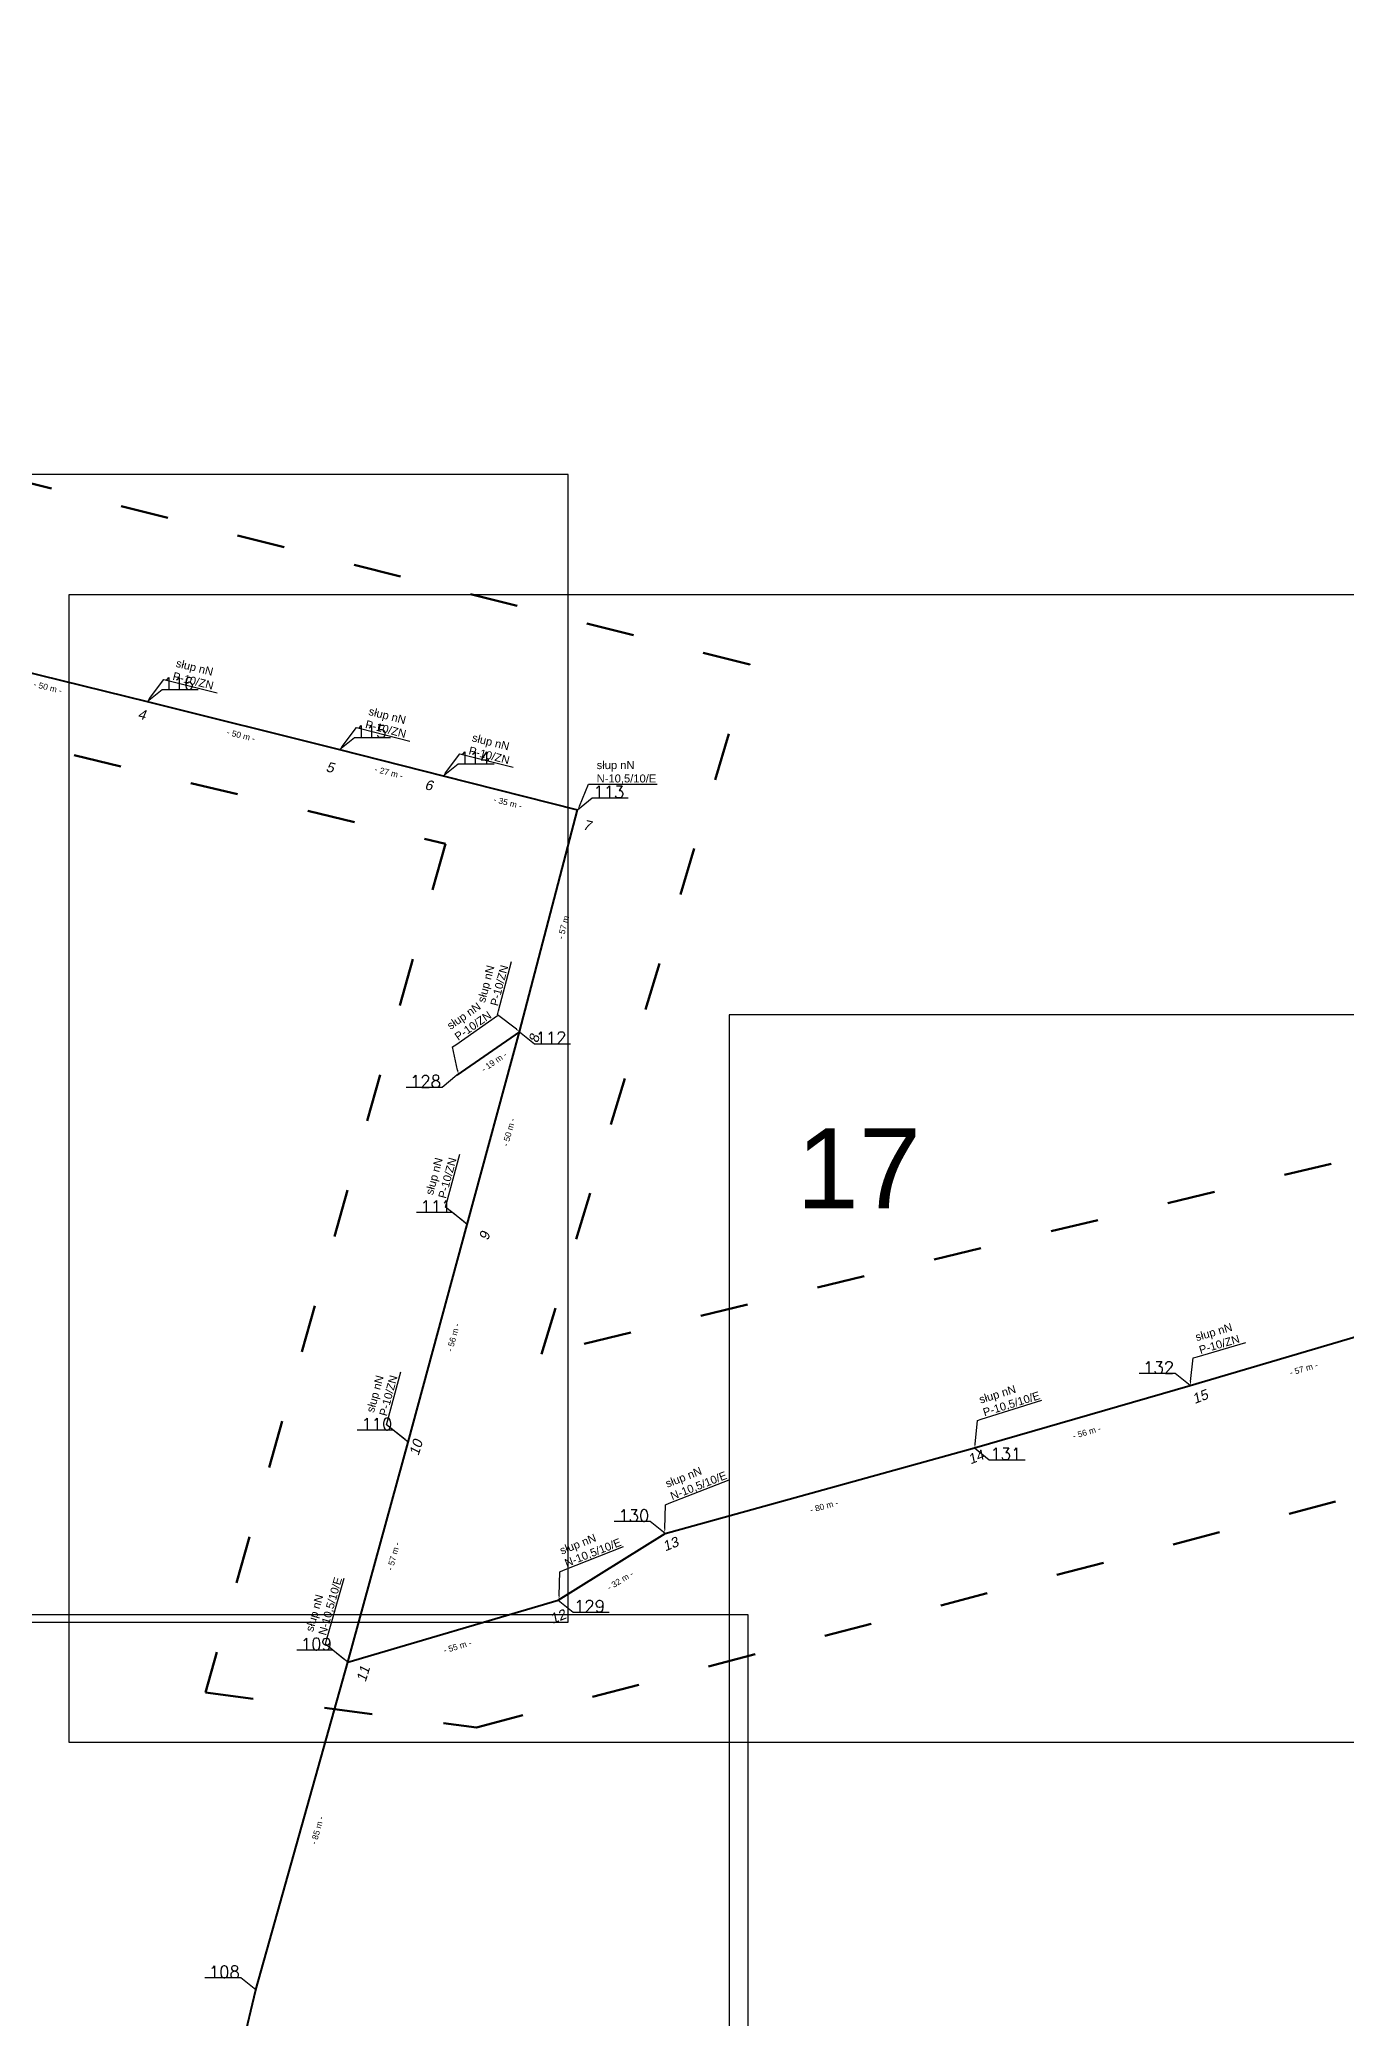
# Model space of a CAD drawing. Header units: metres. Extents: x 7540627 to 7542972, y 5787273 to 5789259.
# Drawn here: x 7542104.5 to 7542431, y 5788764.3 to 5789258.9 of the extents above; entities that cross this region are included whole.
import ezdxf
from ezdxf import colors
from ezdxf.entities.mleader import LeaderData, LeaderLine
from ezdxf.math import Vec2, Vec3

# ---------------------------------------------------------------- set-up
doc = ezdxf.new("R2010")
doc.units = ezdxf.units.M
doc.header["$MEASUREMENT"] = 0
doc.linetypes.add('ACAD_ISO03W100', pattern=[30, 12, -18])
for name, color, linetype, lineweight in [('!TELE', 30, 'Continuous', 40), ('!trafo', 6, 'ACAD_ISO03W100', 50), ('_numery slupow etap 4 cz. 2', 7, 'Continuous', 40)]:
    doc.layers.add(name, color=color, linetype=linetype, lineweight=lineweight)
for name, color, linetype in [('!wymiary', 7, 'Continuous'), ('_MM opisy', 7, 'Continuous'), ('makro-numeracja-punktow', 7, 'Continuous')]:
    doc.layers.add(name, color=color, linetype=linetype)
doc.layers.add('WT_arkusze', color=1, linetype='Continuous', plot=False)
doc.styles.add('GeodText', font='romans.shx')
doc.styles.get("Standard").update_dxf_attribs({"font": 'arial.ttf'})
doc.dimstyles.new('opis linie', dxfattribs={"dimtxt": 1.5, "dimasz": 2.5, "dimexe": 1.25, "dimexo": 0.625, "dimgap": 2.5, "dimtad": 4, "dimdec": 0, "dimtxsty": 'Standard', "dimcen": 2.5, "dimse1": 1, "dimse2": 1, "dimsd1": 1, "dimsd2": 1, "dimclrt": 256, "dimazin": 3, "dimtfac": 1, "dimtdec": 0, "dimtmove": 0, "dimatfit": 3, "dimtfill": 1})
doc.dimstyles.get("Standard").update_dxf_attribs({"dimtxt": 2.5, "dimasz": 2.5, "dimexe": 1.25, "dimexo": 0.625, "dimtad": 1, "dimtxsty": 'Standard', "dimcen": 2.5, "dimazin": 3, "dimtfac": 1, "dimtmove": 0, "dimatfit": 3})

# ---------------------------------------------------------------- blocks, each defined once
blk = doc.blocks.new('*D231')
at = {"layer": '!wymiary', "insert": (7542208.91, 5788857.23), "char_height": 1.5, "attachment_point": 5, "rotation": 16.4065, "bg_fill": 3, "box_fill_scale": 1.25, "bg_fill_color": 257, "bg_fill_transparency": 0}
blk.add_mtext('\\A1;- 55 m -', dxfattribs=at)
blk = doc.blocks.new('*D232')
at = {"layer": '!wymiary', "insert": (7542249.57, 5788873.72), "char_height": 1.5, "attachment_point": 5, "rotation": 31.8473, "bg_fill": 3, "box_fill_scale": 1.25, "bg_fill_color": 257, "bg_fill_transparency": 0}
blk.add_mtext('\\A1;- 32 m -', dxfattribs=at)
blk = doc.blocks.new('*D233')
at = {"layer": '!wymiary', "insert": (7542300.53, 5788892.29), "char_height": 1.5, "attachment_point": 5, "rotation": 15.4957, "bg_fill": 3, "box_fill_scale": 1.25, "bg_fill_color": 257, "bg_fill_transparency": 0}
blk.add_mtext('\\A1;- 80 m -', dxfattribs=at)
blk = doc.blocks.new('*D234')
at = {"layer": '!wymiary', "insert": (7542366.15, 5788910.8), "char_height": 1.5, "attachment_point": 5, "rotation": 16.1228, "bg_fill": 3, "box_fill_scale": 1.25, "bg_fill_color": 257, "bg_fill_transparency": 0}
blk.add_mtext('\\A1;- 56 m -', dxfattribs=at)
blk = doc.blocks.new('*D235')
at = {"layer": '!wymiary', "insert": (7542420.36, 5788926.64), "char_height": 1.5, "attachment_point": 5, "rotation": 16.4476, "bg_fill": 3, "box_fill_scale": 1.25, "bg_fill_color": 257, "bg_fill_transparency": 0}
blk.add_mtext('\\A1;- 57 m -', dxfattribs=at)
blk = doc.blocks.new('*D240')
at = {"layer": '!wymiary', "insert": (7542218.05, 5789003.38), "char_height": 1.5, "attachment_point": 5, "rotation": 34.8877, "bg_fill": 3, "box_fill_scale": 1.25, "bg_fill_color": 257, "bg_fill_transparency": 0}
blk.add_mtext('\\A1;- 19 m -', dxfattribs=at)
blk = doc.blocks.new('*D241')
at = {"layer": '!wymiary', "insert": (7542221.48, 5789068.14), "char_height": 1.5, "attachment_point": 5, "rotation": 345.7955, "bg_fill": 3, "box_fill_scale": 1.25, "bg_fill_color": 257, "bg_fill_transparency": 0}
blk.add_mtext('\\A1;- 35 m -', dxfattribs=at)
blk = doc.blocks.new('*D242')
at = {"layer": '!wymiary', "insert": (7542191.78, 5789075.69), "char_height": 1.5, "attachment_point": 5, "rotation": 345.6992, "bg_fill": 3, "box_fill_scale": 1.25, "bg_fill_color": 257, "bg_fill_transparency": 0}
blk.add_mtext('\\A1;- 27 m -', dxfattribs=at)
blk = doc.blocks.new('*D243')
at = {"layer": '!wymiary', "insert": (7542154.81, 5789084.97), "char_height": 1.5, "attachment_point": 5, "rotation": 346.0064, "bg_fill": 3, "box_fill_scale": 1.25, "bg_fill_color": 257, "bg_fill_transparency": 0}
blk.add_mtext('\\A1;- 50 m -', dxfattribs=at)
blk = doc.blocks.new('*D244')
at = {"layer": '!wymiary', "insert": (7542106.54, 5789096.96), "char_height": 1.5, "attachment_point": 5, "rotation": 346.0974, "bg_fill": 3, "box_fill_scale": 1.25, "bg_fill_color": 257, "bg_fill_transparency": 0}
blk.add_mtext('\\A1;- 50 m -', dxfattribs=at)
blk = doc.blocks.new('*D271')
at = {"layer": '!wymiary', "insert": (7542154.31, 5788736.31), "char_height": 1.5, "attachment_point": 5, "rotation": 76.6377, "bg_fill": 3, "box_fill_scale": 1.25, "bg_fill_color": 257, "bg_fill_transparency": 0}
blk.add_mtext('\\A1;- 70 m -', dxfattribs=at)
blk = doc.blocks.new('*D272')
at = {"layer": '!wymiary', "insert": (7542173.87, 5788811.27), "char_height": 1.5, "attachment_point": 5, "rotation": 74.338, "bg_fill": 3, "box_fill_scale": 1.25, "bg_fill_color": 257, "bg_fill_transparency": 0}
blk.add_mtext('\\A1;- 85 m -', dxfattribs=at)
blk = doc.blocks.new('*D273')
at = {"layer": '!wymiary', "insert": (7542192.92, 5788879.78), "char_height": 1.5, "attachment_point": 5, "rotation": 74.6317, "bg_fill": 3, "box_fill_scale": 1.25, "bg_fill_color": 257, "bg_fill_transparency": 0}
blk.add_mtext('\\A1;- 57 m -', dxfattribs=at)
blk = doc.blocks.new('*D274')
at = {"layer": '!wymiary', "insert": (7542207.86, 5788934.49), "char_height": 1.5, "attachment_point": 5, "rotation": 74.8289, "bg_fill": 3, "box_fill_scale": 1.25, "bg_fill_color": 257, "bg_fill_transparency": 0}
blk.add_mtext('\\A1;- 56 m -', dxfattribs=at)
blk = doc.blocks.new('*D275')
at = {"layer": '!wymiary', "insert": (7542221.77, 5788985.77), "char_height": 1.5, "attachment_point": 5, "rotation": 74.8164, "bg_fill": 3, "box_fill_scale": 1.25, "bg_fill_color": 257, "bg_fill_transparency": 0}
blk.add_mtext('\\A1;- 50 m -', dxfattribs=at)
blk = doc.blocks.new('*D276')
at = {"layer": '!wymiary', "insert": (7542235.54, 5789037.6), "char_height": 1.5, "attachment_point": 5, "rotation": 75.3888, "bg_fill": 3, "box_fill_scale": 1.25, "bg_fill_color": 257, "bg_fill_transparency": 0}
blk.add_mtext('\\A1;- 57 m -', dxfattribs=at)

msp = doc.modelspace()

# ---------------------------------------------------------------- linework, layer by layer
at = {"layer": '!TELE', "elevation": 175.02}
for points in [[(7541671.98, 5789224.79), (7541718.23, 5789211.15), (7541765.93, 5789197.15), (7541810.53, 5789184.5), (7541856.23, 5789166.64), (7541893.88, 5789155.06), (7541932.56, 5789142.97), (7541972.94, 5789133.94), (7542017.56, 5789122.02), (7542053.23, 5789112.96), (7542082.93, 5789105.39), (7542131.36, 5789093.4), (7542179.47, 5789081.42), (7542205.32, 5789074.82), (7542238.88, 5789066.33)], [(7542108.45, 5788576.5), (7542116.06, 5788604.01), (7542129.02, 5788653.38), (7542142.29, 5788703.1), (7542158.51, 5788771.38), (7542181.49, 5788853.34), (7542196.61, 5788908.34), (7542211.36, 5788962.74), (7542224.43, 5789010.9), (7542238.88, 5789066.33)]]:
    msp.add_lwpolyline(points, dxfattribs=at)
at = {"layer": '!TELE'}
for points in [[(7542224.43, 5789010.9), (7542208.79, 5789000)], [(7542181.49, 5788853.34), (7542234.06, 5788868.82), (7542260.83, 5788885.45), (7542338.08, 5788906.87), (7542391.99, 5788922.45), (7542446.47, 5788938.53), (7542500.82, 5788954.48), (7542555.93, 5788970.76), (7542607.23, 5788986.8), (7542660.54, 5789002.88)]]:
    msp.add_lwpolyline(points, dxfattribs=at)

# ---------------------------------------------------------------- texts
at = {"layer": 'makro-numeracja-punktow', "lineweight": 30, "char_height": 3, "attachment_point": 9, "line_spacing_factor": 0.8, "style": 'GeodText'}
for s, insert in [('132', (7542387.99, 5788925.45)), ('108', (7542154.51, 5788774.38))]:
    msp.add_mtext(s, dxfattribs=dict(at, insert=insert))
at = {"layer": 'WT_arkusze', "insert": (7542309.2, 5788976.73), "char_height": 20, "attachment_point": 5}
msp.add_mtext('17', dxfattribs=at)

# ---------------------------------------------------------------- next in the draw order: dimensions: what is measured, and where the dimension line sits
at = {"layer": '!wymiary'}
dim = msp.add_aligned_dim(p1=(7542142.29, 5788703.1), p2=(7542158.51, 5788771.38), distance=-0.75, dimstyle='opis linie', dxfattribs=at)
dim.commit()
dim.dimension.update_dxf_attribs({"geometry": '*D271', "text_midpoint": (7542154.31, 5788736.31)})

# ---------------------------------------------------------------- next in the draw order: leaders
at = {"layer": '_MM opisy'}
ml = msp.add_multileader_mtext('Standard', dxfattribs=at)
ml.set_content('\\pxql;słup nN\\PP-10/ZN', color=256)
ml.set_leader_properties()
ml.build(insert=Vec2(0, 0))
ml.multileader.update_dxf_attribs({"has_text_frame": 1, "text_left_attachment_type": 5, "text_right_attachment_type": 5, "dogleg_length": 1, "arrow_head_size": 1})
ctx = ml.context
ctx.base_point, ctx.char_height, ctx.arrow_head_size, ctx.landing_gap_size, ctx.plane_origin, ctx.plane_x_axis, ctx.plane_y_axis = Vec3(7542136.51, 5789098.72), 2, 1, 1, Vec3(7542132.69, 5789091.61), Vec3(0.970323, -0.241814), Vec3(0.241814, 0.970323)
ctx.left_attachment, ctx.right_attachment = 5, 5
notes = []
notes.append((ctx, [(0, (1, 1, 0), (7542135.54, 5789098.96), (0.970323, -0.241814), 1, [(0, [(7542131.36, 5789093.4), (7542135.54, 5789098.96)], 0, [])])]))
ctx.mtext.insert, ctx.mtext.text_direction, ctx.mtext.rotation, ctx.mtext.flow_direction = Vec3(7542138.88, 5789104.08), Vec3(0.970323, -0.241814), 6.03895, 5
ctx.mtext.has_bg_fill, ctx.mtext.bg_color, ctx.mtext.bg_scale_factor, ctx.mtext.bg_transparency, ctx.mtext.use_window_bg_color = 1, -1023410175, 1, 0, 1
ml = msp.add_multileader_mtext('Standard', dxfattribs=at)
ml.set_content('\\pxql;słup nN\\PP-10/ZN', color=256)
ml.set_leader_properties()
ml.build(insert=Vec2(0, 0))
ml.multileader.update_dxf_attribs({"has_text_frame": 1, "text_left_attachment_type": 5, "text_right_attachment_type": 5, "dogleg_length": 1, "arrow_head_size": 1})
ctx = ml.context
ctx.base_point, ctx.char_height, ctx.arrow_head_size, ctx.landing_gap_size, ctx.plane_origin, ctx.plane_x_axis, ctx.plane_y_axis = Vec3(7542184.64, 5789086.71), 2, 1, 1, Vec3(7542180.78, 5789079.61), Vec3(0.969012, -0.247013), Vec3(0.247013, 0.969012)
ctx.left_attachment, ctx.right_attachment = 5, 5
notes.append((ctx, [(0, (1, 1, 0), (7542183.68, 5789086.95), (0.969012, -0.247013), 1, [(0, [(7542179.47, 5789081.42), (7542183.68, 5789086.95)], 0, [])])]))
ctx.mtext.insert, ctx.mtext.text_direction, ctx.mtext.rotation, ctx.mtext.flow_direction = Vec3(7542187.04, 5789092.05), Vec3(0.969012, -0.247013), 6.033589, 5
ctx.mtext.has_bg_fill, ctx.mtext.bg_color, ctx.mtext.bg_scale_factor, ctx.mtext.bg_transparency, ctx.mtext.use_window_bg_color = 1, -1023410175, 1, 0, 1
ml = msp.add_multileader_mtext('Standard', dxfattribs=at)
ml.set_content('\\pxql;słup nN\\PP-10/ZN', color=256)
ml.set_leader_properties()
ml.build(insert=Vec2(0, 0))
ml.multileader.update_dxf_attribs({"has_text_frame": 1, "text_left_attachment_type": 5, "text_right_attachment_type": 5, "dogleg_length": 1, "arrow_head_size": 1})
ctx = ml.context
ctx.base_point, ctx.char_height, ctx.arrow_head_size, ctx.landing_gap_size, ctx.plane_origin, ctx.plane_x_axis, ctx.plane_y_axis = Vec3(7542210.49, 5789080.12), 2, 1, 1, Vec3(7542206.64, 5789073.03), Vec3(0.969426, -0.245383), Vec3(0.245383, 0.969426)
ctx.left_attachment, ctx.right_attachment = 5, 5
notes.append((ctx, [(0, (1, 1, 0), (7542209.52, 5789080.37), (0.969426, -0.245383), 1, [(0, [(7542205.32, 5789074.82), (7542209.52, 5789080.37)], 0, [])])]))
ctx.mtext.insert, ctx.mtext.text_direction, ctx.mtext.rotation, ctx.mtext.flow_direction = Vec3(7542212.88, 5789085.47), Vec3(0.969426, -0.245383), 6.035271, 5
ctx.mtext.has_bg_fill, ctx.mtext.bg_color, ctx.mtext.bg_scale_factor, ctx.mtext.bg_transparency, ctx.mtext.use_window_bg_color = 1, -1023410175, 1, 0, 1
ml = msp.add_multileader_mtext('Standard', dxfattribs=at)
ml.set_content('\\pxql;słup nN\\PN-10,5/10/E', color=256)
ml.set_leader_properties()
ml.build(insert=Vec2(0, 0))
ml.multileader.update_dxf_attribs({"has_text_frame": 1, "text_left_attachment_type": 5, "text_right_attachment_type": 5, "dogleg_length": 1, "arrow_head_size": 1})
ctx = ml.context
ctx.base_point, ctx.char_height, ctx.arrow_head_size, ctx.landing_gap_size, ctx.plane_origin = Vec3(7542242.69, 5789072.77), 2, 1, 1, Vec3(7542240.7, 5789064.94)
ctx.left_attachment, ctx.right_attachment = 5, 5
notes.append((ctx, [(0, (1, 1, 0), (7542241.69, 5789072.77), (1, 0), 1, [(0, [(7542238.98, 5789066.36), (7542241.69, 5789072.77)], 0, [])])]))
ctx.mtext.insert, ctx.mtext.flow_direction = Vec3(7542243.69, 5789078.54), 5
ctx.mtext.has_bg_fill, ctx.mtext.bg_color, ctx.mtext.bg_scale_factor, ctx.mtext.bg_transparency, ctx.mtext.use_window_bg_color = 1, -1023410175, 1, 0, 1
ml = msp.add_multileader_mtext('Standard', dxfattribs=at)
ml.set_content('\\pxql;słup nN\\PP-10/ZN', color=256)
ml.set_leader_properties()
ml.build(insert=Vec2(0, 0))
ml.multileader.update_dxf_attribs({"has_text_frame": 1, "text_left_attachment_type": 5, "text_right_attachment_type": 5, "dogleg_length": 1, "arrow_head_size": 1})
ctx = ml.context
ctx.base_point, ctx.char_height, ctx.arrow_head_size, ctx.landing_gap_size, ctx.plane_origin, ctx.plane_x_axis, ctx.plane_y_axis = Vec3(7542208.52, 5789007.67), 2, 1, 1, Vec3(7542211.36, 5789000.11), Vec3(0.820274, 0.57197), Vec3(-0.57197, 0.820274)
ctx.left_attachment, ctx.right_attachment = 5, 5
notes.append((ctx, [(0, (1, 1, 0), (7542207.7, 5789007.09), (0.820274, 0.57197), 1, [(0, [(7542209.14, 5789000.29), (7542207.7, 5789007.09)], 0, [])])]))
ctx.mtext.insert, ctx.mtext.text_direction, ctx.mtext.rotation, ctx.mtext.flow_direction = Vec3(7542206.04, 5789012.97), Vec3(0.820274, 0.57197), 0.608906, 5
ctx.mtext.has_bg_fill, ctx.mtext.bg_color, ctx.mtext.bg_scale_factor, ctx.mtext.bg_transparency, ctx.mtext.use_window_bg_color = 1, -1023410175, 1, 0, 1
ml = msp.add_multileader_mtext('Standard', dxfattribs=at)
ml.set_content('\\pxql;słup nN\\PP-10/ZN', color=256)
ml.set_leader_properties()
ml.build(insert=Vec2(0, 0))
ml.multileader.update_dxf_attribs({"has_text_frame": 1, "text_left_attachment_type": 5, "text_right_attachment_type": 5, "dogleg_length": 1, "arrow_head_size": 1})
ctx = ml.context
ctx.base_point, ctx.char_height, ctx.arrow_head_size, ctx.landing_gap_size, ctx.plane_origin, ctx.plane_x_axis, ctx.plane_y_axis = Vec3(7542206.15, 5788968), 2, 1, 1, Vec3(7542213.18, 5788964.03), Vec3(0.261913, 0.965091), Vec3(-0.965091, 0.261913)
ctx.left_attachment, ctx.right_attachment = 5, 5
notes.append((ctx, [(0, (1, 1, 0), (7542205.89, 5788967.03), (0.261913, 0.965091), 1, [(0, [(7542211.36, 5788962.74), (7542205.89, 5788967.03)], 0, [])])]))
ctx.mtext.insert, ctx.mtext.text_direction, ctx.mtext.rotation, ctx.mtext.flow_direction = Vec3(7542200.84, 5788970.47), Vec3(0.261913, 0.965091), 1.305792, 5
ctx.mtext.has_bg_fill, ctx.mtext.bg_color, ctx.mtext.bg_scale_factor, ctx.mtext.bg_transparency, ctx.mtext.use_window_bg_color = 1, -1023410175, 1, 0, 1
ml = msp.add_multileader_mtext('Standard', dxfattribs=at)
ml.set_content('\\pxql;słup nN\\PP-10/ZN', color=256)
ml.set_leader_properties()
ml.build(insert=Vec2(0, 0))
ml.multileader.update_dxf_attribs({"has_text_frame": 1, "text_left_attachment_type": 5, "text_right_attachment_type": 5, "dogleg_length": 1, "arrow_head_size": 1})
ctx = ml.context
ctx.base_point, ctx.char_height, ctx.arrow_head_size, ctx.landing_gap_size, ctx.plane_origin, ctx.plane_x_axis, ctx.plane_y_axis = Vec3(7542393.73, 5788929.64), 2, 1, 1, Vec3(7542394.04, 5788921.57), Vec3(0.959079, 0.283138), Vec3(-0.283138, 0.959079)
ctx.left_attachment, ctx.right_attachment = 5, 5
notes.append((ctx, [(0, (1, 1, 0), (7542392.77, 5788929.36), (0.959079, 0.283138), 1, [(0, [(7542391.99, 5788922.45), (7542392.77, 5788929.36)], 0, [])])]))
ctx.mtext.insert, ctx.mtext.text_direction, ctx.mtext.rotation, ctx.mtext.flow_direction = Vec3(7542393.06, 5788935.45), Vec3(0.959079, 0.283138), 0.287065, 5
ctx.mtext.has_bg_fill, ctx.mtext.bg_color, ctx.mtext.bg_scale_factor, ctx.mtext.bg_transparency, ctx.mtext.use_window_bg_color = 1, -1023410175, 1, 0, 1
ml = msp.add_multileader_mtext('Standard', dxfattribs=at)
ml.set_content('\\pxql;słup nN\\PP-10/ZN', color=256)
ml.set_leader_properties()
ml.build(insert=Vec2(0, 0))
ml.multileader.update_dxf_attribs({"has_text_frame": 1, "text_left_attachment_type": 5, "text_right_attachment_type": 5, "dogleg_length": 1, "arrow_head_size": 1})
ctx = ml.context
ctx.base_point, ctx.char_height, ctx.arrow_head_size, ctx.landing_gap_size, ctx.plane_origin, ctx.plane_x_axis, ctx.plane_y_axis = Vec3(7542191.4, 5788913.6), 2, 1, 1, Vec3(7542198.43, 5788909.62), Vec3(0.261703, 0.965148), Vec3(-0.965148, 0.261703)
ctx.left_attachment, ctx.right_attachment = 5, 5
notes.append((ctx, [(0, (1, 1, 0), (7542191.14, 5788912.63), (0.261703, 0.965148), 1, [(0, [(7542196.61, 5788908.34), (7542191.14, 5788912.63)], 0, [])])]))
ctx.mtext.insert, ctx.mtext.text_direction, ctx.mtext.rotation, ctx.mtext.flow_direction = Vec3(7542186.09, 5788916.07), Vec3(0.261703, 0.965148), 1.30601, 5
ctx.mtext.has_bg_fill, ctx.mtext.bg_color, ctx.mtext.bg_scale_factor, ctx.mtext.bg_transparency, ctx.mtext.use_window_bg_color = 1, -1023410175, 1, 0, 1
ml = msp.add_multileader_mtext('Standard', dxfattribs=at)
ml.set_content('\\pxql;słup nN\\PN-10,5/10/E', color=256)
ml.set_leader_properties()
ml.build(insert=Vec2(0, 0))
ml.multileader.update_dxf_attribs({"has_text_frame": 1, "text_left_attachment_type": 5, "text_right_attachment_type": 5, "dogleg_length": 1, "arrow_head_size": 1})
ctx = ml.context
ctx.base_point, ctx.char_height, ctx.arrow_head_size, ctx.landing_gap_size, ctx.plane_origin, ctx.plane_x_axis, ctx.plane_y_axis = Vec3(7542261.81, 5788893.03), 2, 1, 1, Vec3(7542262.82, 5788885.02), Vec3(0.930751, 0.365652), Vec3(-0.365652, 0.930751)
ctx.left_attachment, ctx.right_attachment = 5, 5
notes.append((ctx, [(0, (1, 1, 0), (7542260.88, 5788892.66), (0.930751, 0.365652), 1, [(0, [(7542260.7, 5788885.71), (7542260.88, 5788892.66)], 0, [])])]))
ctx.mtext.insert, ctx.mtext.text_direction, ctx.mtext.rotation, ctx.mtext.flow_direction = Vec3(7542260.63, 5788898.76), Vec3(0.930751, 0.365652), 0.374334, 5
ctx.mtext.has_bg_fill, ctx.mtext.bg_color, ctx.mtext.bg_scale_factor, ctx.mtext.bg_transparency, ctx.mtext.use_window_bg_color = 1, -1023410175, 1, 0, 1
ml = msp.add_multileader_mtext('Standard', dxfattribs=at)
ml.set_content('\\pxql;słup nN\\PN-10,5/10/E', color=256)
ml.set_leader_properties()
ml.build(insert=Vec2(0, 0))
ml.multileader.update_dxf_attribs({"has_text_frame": 1, "text_left_attachment_type": 5, "text_right_attachment_type": 5, "dogleg_length": 1, "arrow_head_size": 1})
ctx = ml.context
ctx.base_point, ctx.char_height, ctx.arrow_head_size, ctx.landing_gap_size, ctx.plane_origin, ctx.plane_x_axis, ctx.plane_y_axis = Vec3(7542235.39, 5788876.29), 2, 1, 1, Vec3(7542236.4, 5788868.28), Vec3(0.930751, 0.365652), Vec3(-0.365652, 0.930751)
ctx.left_attachment, ctx.right_attachment = 5, 5
notes.append((ctx, [(0, (1, 1, 0), (7542234.46, 5788875.93), (0.930751, 0.365652), 1, [(0, [(7542234.28, 5788868.97), (7542234.46, 5788875.93)], 0, [])])]))
ctx.mtext.insert, ctx.mtext.text_direction, ctx.mtext.rotation, ctx.mtext.flow_direction = Vec3(7542234.22, 5788882.03), Vec3(0.930751, 0.365652), 0.374334, 5
ctx.mtext.has_bg_fill, ctx.mtext.bg_color, ctx.mtext.bg_scale_factor, ctx.mtext.bg_transparency, ctx.mtext.use_window_bg_color = 1, -1023410175, 1, 0, 1
ml = msp.add_multileader_mtext('Standard', dxfattribs=at)
ml.set_content('\\pxql;słup nN\\PN-10,5/10/E', color=256)
ml.set_leader_properties()
ml.build(insert=Vec2(0, 0))
ml.multileader.update_dxf_attribs({"has_text_frame": 1, "text_left_attachment_type": 5, "text_right_attachment_type": 5, "dogleg_length": 1, "arrow_head_size": 1})
ctx = ml.context
ctx.base_point, ctx.char_height, ctx.arrow_head_size, ctx.landing_gap_size, ctx.plane_origin, ctx.plane_x_axis, ctx.plane_y_axis = Vec3(7542176.18, 5788858.79), 2, 1, 1, Vec3(7542183.17, 5788854.74), Vec3(0.272603, 0.962127), Vec3(-0.962127, 0.272603)
ctx.left_attachment, ctx.right_attachment = 5, 5
notes.append((ctx, [(0, (1, 1, 0), (7542175.91, 5788857.83), (0.272603, 0.962127), 1, [(0, [(7542181.33, 5788853.48), (7542175.91, 5788857.83)], 0, [])])]))
ctx.mtext.insert, ctx.mtext.text_direction, ctx.mtext.rotation, ctx.mtext.flow_direction = Vec3(7542170.9, 5788861.33), Vec3(0.272603, 0.962127), 1.294699, 5
ctx.mtext.has_bg_fill, ctx.mtext.bg_color, ctx.mtext.bg_scale_factor, ctx.mtext.bg_transparency, ctx.mtext.use_window_bg_color = 1, -1023410175, 1, 0, 1
for ctx, leaders in notes:
    for number, flags, end, landing, length, lines in leaders:
        leader = LeaderData()
        leader.index, (leader.has_last_leader_line, leader.has_dogleg_vector, leader.attachment_direction) = number, flags
        leader.last_leader_point, leader.dogleg_vector, leader.dogleg_length = Vec3(end), Vec3(landing), length
        for number, points, colour, breaks in lines:
            line = LeaderLine()
            line.index, line.vertices, line.color, line.breaks = number, Vec3.list(points), colors.encode_raw_color(colour), breaks
            leader.lines.append(line)
        ctx.leaders.append(leader)

# ---------------------------------------------------------------- next in the draw order: texts
at = {"layer": 'makro-numeracja-punktow', "lineweight": 30, "char_height": 3, "line_spacing_factor": 0.8, "style": 'GeodText'}
for s, insert, attachment_point in [('113', (7542242.88, 5789069.33), 7), ('128', (7542204.79, 5788997), 9), ('111', (7542207.36, 5788965.74), 9), ('110', (7542192.61, 5788911.34), 9), ('130', (7542256.83, 5788888.45), 9), ('109', (7542177.49, 5788856.34), 9)]:
    msp.add_mtext(s, dxfattribs=dict(at, insert=insert, attachment_point=attachment_point))

# ---------------------------------------------------------------- next in the draw order: leaders
at = {"layer": '_MM opisy'}
ml = msp.add_multileader_mtext('Standard', dxfattribs=at)
ml.set_content('\\pxql;słup nN\\PP-10/ZN', color=256)
ml.set_leader_properties()
ml.build(insert=Vec2(0, 0))
ml.multileader.update_dxf_attribs({"has_text_frame": 1, "text_left_attachment_type": 5, "text_right_attachment_type": 5, "dogleg_length": 1, "arrow_head_size": 1})
ctx = ml.context
ctx.base_point, ctx.char_height, ctx.arrow_head_size, ctx.landing_gap_size, ctx.plane_origin, ctx.plane_x_axis, ctx.plane_y_axis = Vec3(7542219.17, 5789016.11), 2, 1, 1, Vec3(7542226.24, 5789012.2), Vec3(0.252258, 0.96766), Vec3(-0.96766, 0.252258)
ctx.left_attachment, ctx.right_attachment = 5, 5
notes = []
notes.append((ctx, [(0, (1, 1, 0), (7542218.91, 5789015.14), (0.252258, 0.96766), 1, [(0, [(7542224.43, 5789010.9), (7542218.91, 5789015.14)], 0, [])])]))
ctx.mtext.insert, ctx.mtext.text_direction, ctx.mtext.rotation, ctx.mtext.flow_direction = Vec3(7542213.84, 5789018.53), Vec3(0.252258, 0.96766), 1.315783, 5
ctx.mtext.has_bg_fill, ctx.mtext.bg_color, ctx.mtext.bg_scale_factor, ctx.mtext.bg_transparency, ctx.mtext.use_window_bg_color = 1, -1023410175, 1, 0, 1
for ctx, leaders in notes:
    for number, flags, end, landing, length, lines in leaders:
        leader = LeaderData()
        leader.index, (leader.has_last_leader_line, leader.has_dogleg_vector, leader.attachment_direction) = number, flags
        leader.last_leader_point, leader.dogleg_vector, leader.dogleg_length = Vec3(end), Vec3(landing), length
        for number, points, colour, breaks in lines:
            line = LeaderLine()
            line.index, line.vertices, line.color, line.breaks = number, Vec3.list(points), colors.encode_raw_color(colour), breaks
            leader.lines.append(line)
        ctx.leaders.append(leader)

# ---------------------------------------------------------------- next in the draw order: linework, layer by layer
at = {"layer": '!trafo', "color": 3}
msp.add_lwpolyline([(7542145.92, 5788845.73), (7542213.64, 5788836.99), (7542693.34, 5788963.12), (7542689.69, 5789041.22), (7542229.9, 5788930.31), (7542281.97, 5789102.67), (7541662.31, 5789258.89), (7541646.17, 5789191.19), (7542205.94, 5789057.89)], close=True, dxfattribs=at)

# ---------------------------------------------------------------- next in the draw order: dimensions: what is measured, and where the dimension line sits
at = {"layer": '!wymiary'}
for p1, p2, picture, middle in [((7542238.88, 5789066.33), (7542205.32, 5789074.82), '*D241', (7542221.48, 5789068.14)), ((7542224.43, 5789010.9), (7542208.79, 5789000), '*D240', (7542218.05, 5789003.38)), ((7542181.49, 5788853.34), (7542234.06, 5788868.82), '*D231', (7542208.91, 5788857.23))]:
    dim = msp.add_aligned_dim(p1=p1, p2=p2, distance=-0.75, dimstyle='opis linie', dxfattribs=at)
    dim.commit()
    dim.dimension.update_dxf_attribs({"geometry": picture, "text_midpoint": middle})

# ---------------------------------------------------------------- next in the draw order: texts
at = {"layer": 'makro-numeracja-punktow', "lineweight": 30, "insert": (7542209.32, 5789077.82), "char_height": 3, "attachment_point": 7, "line_spacing_factor": 0.8, "style": 'GeodText'}
msp.add_mtext('114', dxfattribs=at)

# ---------------------------------------------------------------- next in the draw order: dimensions: what is measured, and where the dimension line sits
at = {"layer": '!wymiary'}
for p1, p2, picture, middle in [((7542205.32, 5789074.82), (7542179.47, 5789081.42), '*D242', (7542191.78, 5789075.69)), ((7542234.06, 5788868.82), (7542260.83, 5788885.45), '*D232', (7542249.57, 5788873.72)), ((7542158.51, 5788771.38), (7542181.49, 5788853.34), '*D272', (7542173.87, 5788811.27))]:
    dim = msp.add_aligned_dim(p1=p1, p2=p2, distance=-0.75, dimstyle='opis linie', dxfattribs=at)
    dim.commit()
    dim.dimension.update_dxf_attribs({"geometry": picture, "text_midpoint": middle})

# ---------------------------------------------------------------- next in the draw order: leaders
at = {"layer": 'makro-numeracja-punktow', "lineweight": 30, "has_arrowhead": 0, "annotation_type": 0, "has_hookline": 1, "hookline_direction": 0, "text_width": 8.19, "horizontal_direction": (-1, 0, 0)}
msp.add_leader([(7542208.79, 5789000), (7542205.06, 5788997), (7542204.88, 5788997)], dimstyle='Standard', dxfattribs=at)

# ---------------------------------------------------------------- next in the draw order: texts
at = {"layer": '_numery slupow etap 4 cz. 2', "oblique": 10}
for s, rotation, p in [('6', 346.8099, (7542200.56, 5789071.55)), ('12', 21.5294, (7542232.68, 5788862.87))]:
    msp.add_text(s, height=2.5, rotation=rotation, dxfattribs=at).set_placement(p)
at = {"layer": 'makro-numeracja-punktow', "lineweight": 30, "char_height": 3, "attachment_point": 7, "line_spacing_factor": 0.8, "style": 'GeodText'}
for s, insert in [('115', (7542183.47, 5789084.42)), ('129', (7542238.06, 5788865.82))]:
    msp.add_mtext(s, dxfattribs=dict(at, insert=insert))

# ---------------------------------------------------------------- next in the draw order: dimensions: what is measured, and where the dimension line sits
at = {"layer": '!wymiary'}
for p1, p2, picture, middle in [((7542179.47, 5789081.42), (7542131.36, 5789093.4), '*D243', (7542154.81, 5789084.97)), ((7542181.49, 5788853.34), (7542196.61, 5788908.34), '*D273', (7542192.92, 5788879.78)), ((7542260.83, 5788885.45), (7542338.08, 5788906.87), '*D233', (7542300.53, 5788892.29))]:
    dim = msp.add_aligned_dim(p1=p1, p2=p2, distance=-0.75, dimstyle='opis linie', dxfattribs=at)
    dim.commit()
    dim.dimension.update_dxf_attribs({"geometry": picture, "text_midpoint": middle})

# ---------------------------------------------------------------- next in the draw order: leaders
at = {"layer": 'makro-numeracja-punktow', "lineweight": 30, "has_arrowhead": 0, "annotation_type": 0, "has_hookline": 1, "hookline_direction": 0, "text_width": 8.19}
for points in [[(7542205.32, 5789074.82), (7542209.05, 5789077.82), (7542209.23, 5789077.82)], [(7542234.06, 5788868.82), (7542237.79, 5788865.82), (7542237.97, 5788865.82)]]:
    msp.add_leader(points, dimstyle='Standard', dxfattribs=at)
at = {"layer": 'makro-numeracja-punktow', "lineweight": 30, "has_arrowhead": 0, "annotation_type": 0, "has_hookline": 1, "hookline_direction": 0, "text_width": 8.19, "horizontal_direction": (-1, 0, 0)}
msp.add_leader([(7542158.51, 5788771.38), (7542154.78, 5788774.38), (7542154.6, 5788774.38)], dimstyle='Standard', dxfattribs=at)

# ---------------------------------------------------------------- next in the draw order: linework, layer by layer
at = {"layer": 'WT_arkusze'}
msp.add_lwpolyline([(7541886.82, 5788578.31), (7542281.58, 5788578.31), (7542281.58, 5788865.14), (7541886.82, 5788865.14)], close=True, dxfattribs=at)

# ---------------------------------------------------------------- next in the draw order: texts
at = {"layer": '_numery slupow etap 4 cz. 2', "oblique": 10}
for s, rotation, p in [('5', 346.8099, (7542175.9, 5789076)), ('13', 21.5294, (7542260.82, 5788880.99)), ('11', 72.5735, (7542185.94, 5788848.19))]:
    msp.add_text(s, height=2.5, rotation=rotation, dxfattribs=at).set_placement(p)
at = {"layer": 'makro-numeracja-punktow', "lineweight": 30, "insert": (7542135.36, 5789096.4), "char_height": 3, "attachment_point": 7, "line_spacing_factor": 0.8, "style": 'GeodText'}
msp.add_mtext('116', dxfattribs=at)

# ---------------------------------------------------------------- next in the draw order: dimensions: what is measured, and where the dimension line sits
at = {"layer": '!wymiary'}
for p1, p2, picture, middle in [((7542131.36, 5789093.4), (7542082.93, 5789105.39), '*D244', (7542106.54, 5789096.96)), ((7542196.61, 5788908.34), (7542211.36, 5788962.74), '*D274', (7542207.86, 5788934.49)), ((7542338.08, 5788906.87), (7542391.99, 5788922.45), '*D234', (7542366.15, 5788910.8))]:
    dim = msp.add_aligned_dim(p1=p1, p2=p2, distance=-0.75, dimstyle='opis linie', dxfattribs=at)
    dim.commit()
    dim.dimension.update_dxf_attribs({"geometry": picture, "text_midpoint": middle})

# ---------------------------------------------------------------- next in the draw order: leaders
at = {"layer": 'makro-numeracja-punktow', "lineweight": 30, "has_arrowhead": 0, "annotation_type": 0, "has_hookline": 1, "hookline_direction": 0, "text_width": 8.19}
msp.add_leader([(7542179.47, 5789081.42), (7542183.2, 5789084.42), (7542183.38, 5789084.42)], dimstyle='Standard', dxfattribs=at)
at = {"layer": 'makro-numeracja-punktow', "lineweight": 30, "has_arrowhead": 0, "annotation_type": 0, "has_hookline": 1, "hookline_direction": 0, "text_width": 8.19, "horizontal_direction": (-1, 0, 0)}
for points in [[(7542260.83, 5788885.45), (7542257.1, 5788888.45), (7542256.92, 5788888.45)], [(7542181.49, 5788853.34), (7542177.76, 5788856.34), (7542177.58, 5788856.34)]]:
    msp.add_leader(points, dimstyle='Standard', dxfattribs=at)

# ---------------------------------------------------------------- next in the draw order: texts
at = {"layer": '_numery slupow etap 4 cz. 2', "oblique": 10}
for s, rotation, p in [('4', 346.8099, (7542128.86, 5789089.22)), ('10', 72.5735, (7542199.16, 5788904.76))]:
    msp.add_text(s, height=2.5, rotation=rotation, dxfattribs=at).set_placement(p)

# ---------------------------------------------------------------- next in the draw order: dimensions: what is measured, and where the dimension line sits
at = {"layer": '!wymiary'}
for p1, p2, picture, middle in [((7542211.36, 5788962.74), (7542224.43, 5789010.9), '*D275', (7542221.77, 5788985.77)), ((7542391.99, 5788922.45), (7542446.47, 5788938.53), '*D235', (7542420.36, 5788926.64))]:
    dim = msp.add_aligned_dim(p1=p1, p2=p2, distance=-0.75, dimstyle='opis linie', dxfattribs=at)
    dim.commit()
    dim.dimension.update_dxf_attribs({"geometry": picture, "text_midpoint": middle})

# ---------------------------------------------------------------- next in the draw order: leaders
at = {"layer": '_MM opisy'}
ml = msp.add_multileader_mtext('Standard', dxfattribs=at)
ml.set_content('\\pxql;słup nN\\PP-10,5/10/E', color=256)
ml.set_leader_properties()
ml.build(insert=Vec2(0, 0))
ml.multileader.update_dxf_attribs({"has_text_frame": 1, "text_left_attachment_type": 5, "text_right_attachment_type": 5, "dogleg_length": 1, "arrow_head_size": 1})
ctx = ml.context
ctx.base_point, ctx.char_height, ctx.arrow_head_size, ctx.landing_gap_size, ctx.plane_origin, ctx.plane_x_axis, ctx.plane_y_axis = Vec3(7542339.78, 5788914.03), 2, 1, 1, Vec3(7542340.21, 5788905.96), Vec3(0.95448, 0.298275), Vec3(-0.298275, 0.95448)
ctx.left_attachment, ctx.right_attachment = 5, 5
notes = []
notes.append((ctx, [(0, (1, 1, 0), (7542338.82, 5788913.73), (0.95448, 0.298275), 1, [(0, [(7542338.15, 5788906.81), (7542338.82, 5788913.73)], 0, [])])]))
ctx.mtext.insert, ctx.mtext.text_direction, ctx.mtext.rotation, ctx.mtext.flow_direction = Vec3(7542339.01, 5788919.83), Vec3(0.95448, 0.298275), 0.302885, 5
ctx.mtext.has_bg_fill, ctx.mtext.bg_color, ctx.mtext.bg_scale_factor, ctx.mtext.bg_transparency, ctx.mtext.use_window_bg_color = 1, -1023410175, 1, 0, 1
at = {"layer": 'makro-numeracja-punktow', "lineweight": 30, "has_arrowhead": 0, "annotation_type": 0, "has_hookline": 1, "hookline_direction": 0, "text_width": 8.19}
msp.add_leader([(7542131.36, 5789093.4), (7542135.09, 5789096.4), (7542135.27, 5789096.4)], dimstyle='Standard', dxfattribs=at)
at = {"layer": 'makro-numeracja-punktow', "lineweight": 30, "has_arrowhead": 0, "annotation_type": 0, "has_hookline": 1, "hookline_direction": 0, "text_width": 8.19, "horizontal_direction": (-1, 0, 0)}
msp.add_leader([(7542196.61, 5788908.34), (7542192.88, 5788911.34), (7542192.7, 5788911.34)], dimstyle='Standard', dxfattribs=at)
for ctx, leaders in notes:
    for number, flags, end, landing, length, lines in leaders:
        leader = LeaderData()
        leader.index, (leader.has_last_leader_line, leader.has_dogleg_vector, leader.attachment_direction) = number, flags
        leader.last_leader_point, leader.dogleg_vector, leader.dogleg_length = Vec3(end), Vec3(landing), length
        for number, points, colour, breaks in lines:
            line = LeaderLine()
            line.index, line.vertices, line.color, line.breaks = number, Vec3.list(points), colors.encode_raw_color(colour), breaks
            leader.lines.append(line)
        ctx.leaders.append(leader)

# ---------------------------------------------------------------- next in the draw order: linework, layer by layer
at = {"layer": 'WT_arkusze'}
msp.add_lwpolyline([(7542276.82, 5788728.31), (7542671.58, 5788728.31), (7542671.58, 5789015.14), (7542276.82, 5789015.14)], close=True, dxfattribs=at)

# ---------------------------------------------------------------- next in the draw order: texts
at = {"layer": '_numery slupow etap 4 cz. 2', "oblique": 10}
for s, rotation, p in [('9', 72.5735, (7542216.58, 5788958.6)), ('15', 21.5294, (7542393.15, 5788917.83)), ('14', 21.5294, (7542337.13, 5788902.73))]:
    msp.add_text(s, height=2.5, rotation=rotation, dxfattribs=at).set_placement(p)
at = {"layer": 'makro-numeracja-punktow', "lineweight": 30, "insert": (7542342.08, 5788903.87), "char_height": 3, "attachment_point": 7, "line_spacing_factor": 0.8, "style": 'GeodText'}
msp.add_mtext('131', dxfattribs=at)

# ---------------------------------------------------------------- next in the draw order: dimensions: what is measured, and where the dimension line sits
at = {"layer": '!wymiary'}
dim = msp.add_aligned_dim(p1=(7542224.43, 5789010.9), p2=(7542238.88, 5789066.33), distance=-0.75, dimstyle='opis linie', dxfattribs=at)
dim.commit()
dim.dimension.update_dxf_attribs({"geometry": '*D276', "text_midpoint": (7542235.54, 5789037.6)})

# ---------------------------------------------------------------- next in the draw order: leaders
at = {"layer": 'makro-numeracja-punktow', "lineweight": 30, "has_arrowhead": 0, "annotation_type": 0, "has_hookline": 1, "hookline_direction": 0, "text_width": 8.19, "horizontal_direction": (-1, 0, 0)}
for points in [[(7542211.36, 5788962.74), (7542207.63, 5788965.74), (7542207.45, 5788965.74)], [(7542391.99, 5788922.45), (7542388.26, 5788925.45), (7542388.08, 5788925.45)]]:
    msp.add_leader(points, dimstyle='Standard', dxfattribs=at)
at = {"layer": 'makro-numeracja-punktow', "lineweight": 30, "has_arrowhead": 0, "annotation_type": 0, "has_hookline": 1, "hookline_direction": 0, "text_width": 8.19}
msp.add_leader([(7542338.08, 5788906.87), (7542341.81, 5788903.87), (7542341.99, 5788903.87)], dimstyle='Standard', dxfattribs=at)

# ---------------------------------------------------------------- next in the draw order: linework, layer by layer
at = {"layer": 'WT_arkusze'}
for points in [[(7541841.82, 5788863.31), (7542236.58, 5788863.31), (7542236.58, 5789150.14), (7541841.82, 5789150.14)], [(7542111.82, 5788833.31), (7542506.58, 5788833.31), (7542506.58, 5789120.14), (7542111.82, 5789120.14)]]:
    msp.add_lwpolyline(points, close=True, dxfattribs=at)

# ---------------------------------------------------------------- next in the draw order: texts
at = {"layer": '_numery slupow etap 4 cz. 2', "oblique": 10}
for s, rotation, p in [('7', 346.8099, (7542240.1, 5789061.51)), ('8', 72.5735, (7542228.96, 5789007.93))]:
    msp.add_text(s, height=2.5, rotation=rotation, dxfattribs=at).set_placement(p)
at = {"layer": 'makro-numeracja-punktow', "lineweight": 30, "insert": (7542228.43, 5789007.9), "char_height": 3, "attachment_point": 7, "line_spacing_factor": 0.8, "style": 'GeodText'}
msp.add_mtext('112', dxfattribs=at)

# ---------------------------------------------------------------- next in the draw order: leaders
at = {"layer": 'makro-numeracja-punktow', "lineweight": 30, "has_arrowhead": 0, "annotation_type": 0, "has_hookline": 1, "hookline_direction": 0, "text_width": 8.19}
for points in [[(7542238.88, 5789066.33), (7542242.61, 5789069.33), (7542242.79, 5789069.33)], [(7542224.43, 5789010.9), (7542228.16, 5789007.9), (7542228.34, 5789007.9)]]:
    msp.add_leader(points, dimstyle='Standard', dxfattribs=at)

doc.saveas('drawing.dxf')
